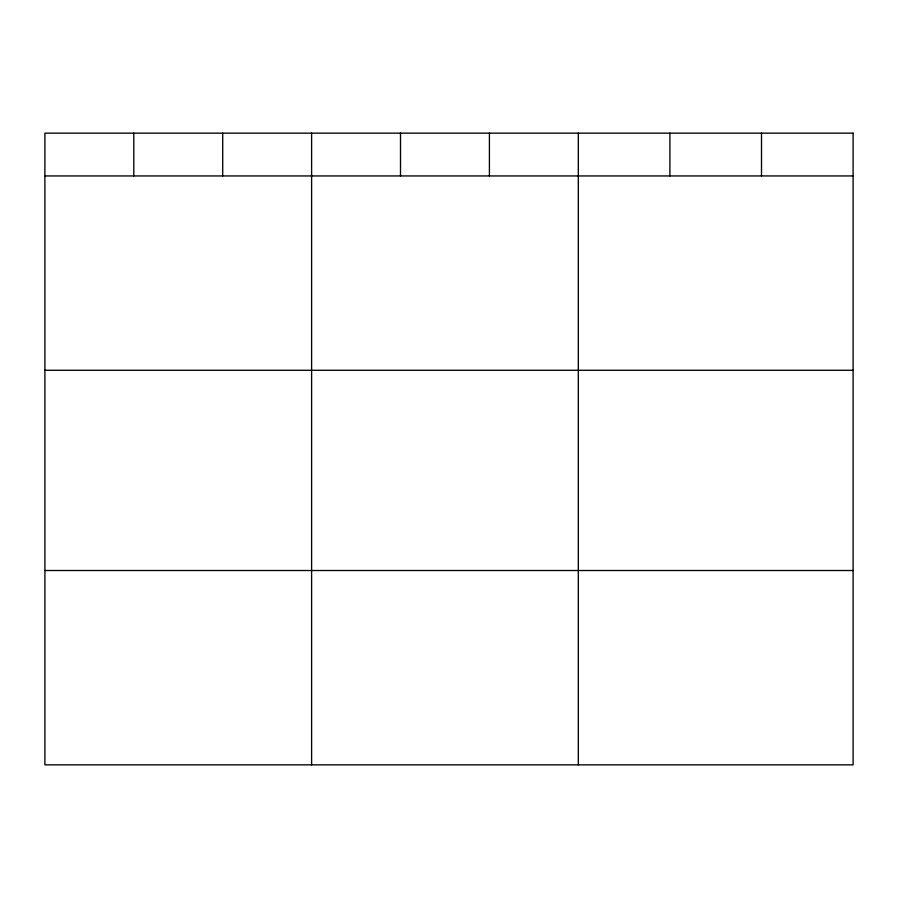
<?xml version="1.0" encoding="UTF-8"?>
<svg xmlns="http://www.w3.org/2000/svg" width="898" height="898" viewBox="0 0 898 898"><rect width="100%" height="100%" fill="white"/><g stroke="black" fill="none" stroke-linecap="round" stroke-linejoin="round"><path stroke-width="1.35" d="M44.9 175.941L853.1 175.941M44.9 370.279L853.1 370.279M44.9 570.511L853.1 570.511M761.504 133.151L761.504 175.941M669.908 133.151L669.908 175.941M578.312 133.151L578.312 764.849M489.41 133.151L489.41 175.941M400.508 133.151L400.508 175.941M311.606 133.151L311.606 764.849M222.704 133.151L222.704 175.941M133.802 133.151L133.802 175.941M853.1 133.151L44.9 133.151L44.9 764.849L853.1 764.849L853.1 133.151"/></g></svg>
